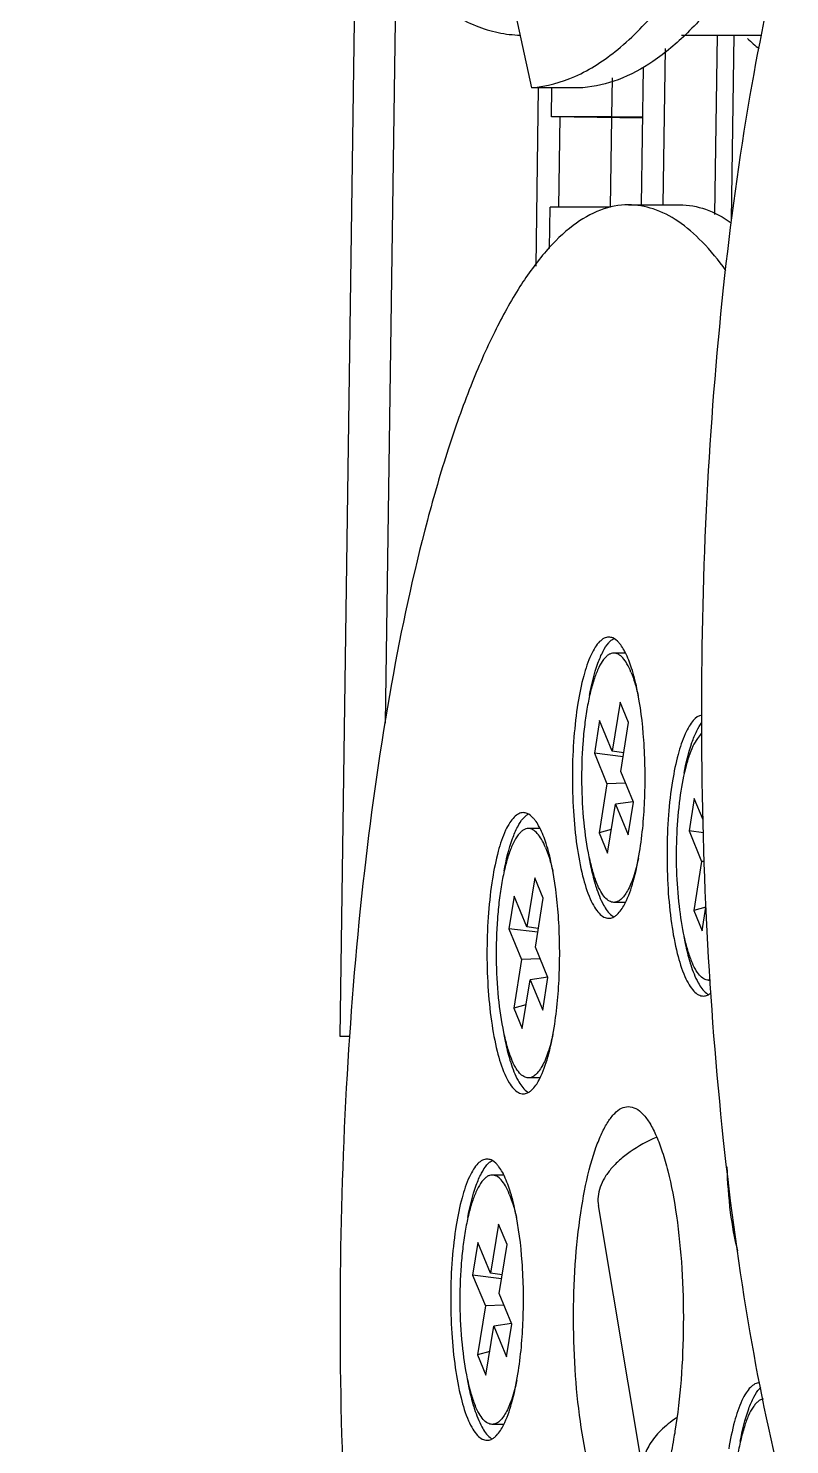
# Model space of a CAD drawing. Header units: millimetres. Extents: x 0 to 841, y 0 to 594.
# Drawn here: x 224.66 to 231.84, y 202.52 to 215.87 of the extents above; entities that cross this region are included whole.
import ezdxf

# ---------------------------------------------------------------- set-up
doc = ezdxf.new("R2010")
doc.units = ezdxf.units.MM
doc.header["$LTSCALE"] = 46.255
doc.layers.get('0').update_dxf_attribs({"linetype": 'CONTINUOUS'})
doc.layers.add('AXIS', color=7, linetype='CONTINUOUS')
doc.styles.get("Standard").update_dxf_attribs({"font": 'txt', "width": 0.85})
doc.dimstyles.get("Standard").update_dxf_attribs({"dimtxt": 3.5, "dimasz": 3.5, "dimexe": 1.5, "dimexo": 1, "dimtad": 1, "dimtxsty": 'STANDARD', "dimcen": 0.09, "dimadec": 0, "dimazin": 0, "dimtol": 1, "dimtp": 0.01, "dimtm": 0.01, "dimtfac": 1, "dimtofl": 0, "dimtmove": 0, "dimatfit": 3, "dimfxl": 1, "dimtolj": 1, "dimarcsym": 0})

msp = doc.modelspace()

# ---------------------------------------------------------------- linework, layer by layer
at = {"color": 7, "linetype": 'CONTINUOUS'}
for p, q in [((229.407, 215.309), (229.017, 217.105)), ((227.749, 216.989), (227.599, 206.368)), ((228.029, 209.319), (228.13, 216.475)), ((230.818, 215.805), (231.575, 215.805)), ((231.153, 215.805), (231.129, 214.114)), ((231.291, 214.064), (231.316, 215.805)), ((230.647, 214.205), (230.668, 215.678)), ((230.44, 214.205), (230.459, 215.5)), ((230.162, 215.034), (230.167, 215.401)), ((229.89, 215.309), (229.407, 215.309)), ((229.449, 213.628), (229.472, 215.308)), ((229.593, 215.034), (229.597, 215.309)), ((230.162, 215.034), (229.593, 215.034)), ((230.452, 215.021), (229.593, 215.034)), ((229.663, 214.183), (229.676, 215.033)), ((230.158, 215.026), (230.147, 214.184)), ((230.452, 215.03), (230.162, 215.034)), ((229.575, 213.794), (229.581, 214.184)), ((230.15, 214.184), (229.581, 214.184)), ((230.287, 209.98), (230.181, 209.98)), ((230.241, 209.516), (230.166, 209.055)), ((230.32, 209.324), (230.241, 209.516)), ((230.047, 209.343), (229.997, 209.035)), ((230.166, 209.055), (230.047, 209.343)), ((230.246, 208.863), (230.32, 209.324)), ((230.268, 209.003), (229.997, 209.035)), ((229.997, 209.035), (230.116, 208.747)), ((230.274, 209.039), (230.166, 209.055)), ((230.365, 208.574), (230.246, 208.863)), ((230.116, 208.747), (230.042, 208.286)), ((230.291, 208.753), (230.116, 208.747)), ((230.121, 208.094), (230.196, 208.555)), ((230.363, 208.579), (230.196, 208.555)), ((230.196, 208.555), (230.315, 208.267)), ((230.315, 208.267), (230.365, 208.574)), ((230.938, 208.61), (230.889, 208.303)), ((231.022, 208.408), (230.938, 208.61)), ((229.482, 208.326), (229.376, 208.326)), ((230.157, 208.318), (230.042, 208.286)), ((230.042, 208.286), (230.121, 208.094)), ((231.026, 208.286), (230.889, 208.303)), ((230.889, 208.303), (231.008, 208.015)), ((231.008, 208.015), (230.934, 207.554)), ((231.035, 208.016), (231.008, 208.015)), ((229.436, 207.862), (229.361, 207.401)), ((229.515, 207.67), (229.436, 207.862)), ((229.242, 207.689), (229.192, 207.382)), ((229.361, 207.401), (229.242, 207.689)), ((229.441, 207.209), (229.515, 207.67)), ((230.286, 207.63), (230.181, 207.63)), ((231.049, 207.586), (230.934, 207.554)), ((230.934, 207.554), (231.013, 207.362)), ((231.013, 207.362), (231.049, 207.585)), ((229.463, 207.349), (229.192, 207.382)), ((229.192, 207.382), (229.311, 207.093)), ((229.469, 207.385), (229.361, 207.401)), ((229.56, 206.921), (229.441, 207.209)), ((229.311, 207.093), (229.237, 206.632)), ((229.486, 207.099), (229.311, 207.093)), ((229.316, 206.44), (229.391, 206.901)), ((229.558, 206.925), (229.391, 206.901)), ((229.391, 206.901), (229.51, 206.613)), ((229.51, 206.613), (229.56, 206.921)), ((231.09, 206.897), (231.073, 206.897)), ((229.352, 206.664), (229.237, 206.632)), ((229.237, 206.632), (229.316, 206.44)), ((227.599, 206.368), (227.693, 206.368)), ((227.693, 206.366), (227.599, 206.368)), ((229.481, 205.976), (229.376, 205.976)), ((229.14, 205.06), (229.034, 205.06)), ((229.094, 204.596), (229.019, 204.134)), ((229.174, 204.404), (229.094, 204.596)), ((228.9, 204.423), (228.85, 204.115)), ((229.019, 204.134), (228.9, 204.423)), ((229.099, 203.942), (229.174, 204.404)), ((229.128, 204.119), (229.019, 204.134)), ((229.122, 204.083), (228.85, 204.115)), ((228.85, 204.115), (228.97, 203.827)), ((229.218, 203.654), (229.099, 203.942)), ((228.97, 203.827), (228.895, 203.366)), ((229.144, 203.833), (228.97, 203.827)), ((228.975, 203.174), (229.049, 203.635)), ((229.216, 203.659), (229.049, 203.635)), ((229.049, 203.635), (229.169, 203.347)), ((229.169, 203.347), (229.218, 203.654)), ((229.011, 203.398), (228.895, 203.366)), ((228.895, 203.366), (228.975, 203.174)), ((229.14, 202.71), (229.034, 202.71))]:
    msp.add_line(p, q, dxfattribs=at)
for centre, radius, start, end in [((233.117, 217.568), 2.457, 226.9511, 230.3978), ((231.073, 206.978), 0.0807, 270.0741, 282.0912)]:
    msp.add_arc(centre, radius, start, end, dxfattribs=at)
for points, knots in [([(229.407, 215.309), (229.547, 215.32), (229.842, 215.402), (230.252, 215.673), (230.647, 216.086), (231.027, 216.635), (231.392, 217.318), (231.738, 218.129), (232.064, 219.062), (232.484, 220.519), (232.924, 222.585), (233.313, 225.304), (233.566, 228.261), (233.675, 231.35), (233.634, 234.464), (233.445, 237.494), (233.116, 240.333), (232.658, 242.881), (232.165, 244.773), (231.706, 246.065), (231.357, 246.864), (230.99, 247.535), (230.523, 248.193), (230.089, 248.583), (229.775, 248.711)], [0, 0, 0, 0, 0.01187, 0.025304, 0.041143, 0.059848, 0.081615, 0.106481, 0.134378, 0.165169, 0.2346, 0.312793, 0.397294, 0.485359, 0.574086, 0.660549, 0.741915, 0.815583, 0.879321, 0.90693, 0.931497, 0.952964, 0.971379, 1, 1, 1, 1]), ([(232.505, 245.147), (232.691, 244.572), (233.03, 243.328), (233.431, 241.329), (233.751, 239.115), (234.062, 235.89), (234.172, 232.548), (234.089, 229.183), (233.928, 226.72), (233.673, 224.381), (233.331, 222.22), (232.909, 220.286), (232.419, 218.624), (231.872, 217.268), (231.349, 216.361), (230.897, 215.832), (230.571, 215.555), (230.237, 215.373), (230.003, 215.318), (229.89, 215.309)], [0, 0, 0, 0, 0.058098, 0.123907, 0.196143, 0.27331, 0.435728, 0.517484, 0.597222, 0.67322, 0.743867, 0.807718, 0.863559, 0.910508, 0.948183, 0.963689, 0.977206, 0.989114, 1, 1, 1, 1]), ([(233.723, 219.905), (233.632, 219.905), (233.439, 219.866), (233.169, 219.702), (232.91, 219.442), (232.662, 219.09), (232.424, 218.646), (232.197, 218.115), (231.986, 217.501), (231.714, 216.54), (231.432, 215.174), (231.189, 213.378), (231.039, 211.43), (230.988, 209.405), (231.039, 207.38), (231.189, 205.432), (231.432, 203.636), (231.714, 202.27), (231.986, 201.309), (232.197, 200.695), (232.423, 200.164), (232.662, 199.72), (232.91, 199.368), (233.169, 199.108), (233.439, 198.944), (233.632, 198.905), (233.723, 198.905)], [0, 0, 0, 0, 0.012, 0.025459, 0.041393, 0.060357, 0.082585, 0.108125, 0.136899, 0.168752, 0.240746, 0.321857, 0.409305, 0.499999, 0.590692, 0.67814, 0.759251, 0.831247, 0.863099, 0.891874, 0.917414, 0.939643, 0.958606, 0.974541, 0.988, 1, 1, 1, 1]), ([(230.318, 214.205), (230.229, 214.205), (230.04, 214.167), (229.775, 214.01), (229.52, 213.759), (229.275, 213.419), (229.04, 212.99), (228.817, 212.477), (228.607, 211.883), (228.337, 210.953), (228.054, 209.627), (227.807, 207.881), (227.648, 205.981), (227.585, 203.997), (227.62, 202.002), (227.751, 200.071), (227.973, 198.272), (228.278, 196.673), (228.605, 195.498), (228.909, 194.709), (229.137, 194.231), (229.376, 193.839), (229.625, 193.535), (229.884, 193.323), (230.074, 193.241), (230.165, 193.222)], [0, 0, 0, 0, 0.011859, 0.025112, 0.040744, 0.059297, 0.081012, 0.105945, 0.134032, 0.16513, 0.235491, 0.314927, 0.400826, 0.490265, 0.580158, 0.667401, 0.749008, 0.822261, 0.88487, 0.911655, 0.93525, 0.955632, 0.972924, 0.987477, 1, 1, 1, 1]), ([(231.236, 213.587), (231.168, 213.682), (231.031, 213.85), (230.802, 214.051), (230.564, 214.176), (230.397, 214.205), (230.318, 214.205)], [0, 0, 0, 0, 0.305016, 0.566364, 0.793075, 1, 1, 1, 1]), ([(230.801, 214.205), (230.884, 214.205), (231.058, 214.173), (231.212, 214.088), (231.286, 214.036)], [0, 0, 0, 0, 0.475474, 1, 1, 1, 1]), ([(230.181, 209.98), (230.173, 209.98), (230.155, 209.977), (230.13, 209.965), (230.106, 209.945), (230.073, 209.907), (230.034, 209.839), (229.994, 209.737), (229.958, 209.612), (229.928, 209.465), (229.904, 209.302), (229.881, 209.063), (229.872, 208.755), (229.891, 208.397), (229.93, 208.119), (229.977, 207.928), (230.004, 207.845), (230.02, 207.808)], [0, 0, 0, 0, 0.010906, 0.022735, 0.036202, 0.051764, 0.090002, 0.138159, 0.195768, 0.26178, 0.334776, 0.413077, 0.577999, 0.740753, 0.885771, 0.947399, 1, 1, 1, 1]), ([(230.342, 209.801), (230.331, 209.828), (230.309, 209.874), (230.27, 209.932), (230.228, 209.97), (230.196, 209.98), (230.181, 209.98)], [0, 0, 0, 0, 0.339712, 0.612825, 0.825972, 1, 1, 1, 1]), ([(230.342, 209.801), (230.356, 209.768), (230.381, 209.695), (230.4, 209.62), (230.41, 209.579)], [0, 0, 0, 0, 0.463206, 1, 1, 1, 1]), ([(231.011, 209.223), (230.994, 209.209), (230.962, 209.171), (230.922, 209.097), (230.885, 209.002), (230.838, 208.838), (230.796, 208.594), (230.769, 208.273), (230.766, 207.935), (230.789, 207.608), (230.828, 207.357), (230.872, 207.184), (230.898, 207.11), (230.912, 207.076)], [0, 0, 0, 0, 0.029383, 0.067127, 0.113527, 0.168159, 0.298416, 0.448332, 0.605871, 0.758171, 0.892933, 0.950447, 1, 1, 1, 1]), ([(229.376, 208.326), (229.368, 208.326), (229.35, 208.323), (229.325, 208.311), (229.301, 208.291), (229.267, 208.253), (229.229, 208.185), (229.189, 208.083), (229.153, 207.958), (229.123, 207.812), (229.099, 207.648), (229.076, 207.41), (229.067, 207.101), (229.085, 206.743), (229.125, 206.465), (229.172, 206.274), (229.199, 206.191), (229.215, 206.155)], [0, 0, 0, 0, 0.010906, 0.022735, 0.036202, 0.051764, 0.090002, 0.138159, 0.195768, 0.26178, 0.334776, 0.413077, 0.577999, 0.740753, 0.885771, 0.947399, 1, 1, 1, 1]), ([(229.537, 208.147), (229.526, 208.174), (229.504, 208.221), (229.465, 208.278), (229.423, 208.316), (229.39, 208.326), (229.376, 208.326)], [0, 0, 0, 0, 0.339712, 0.612825, 0.825972, 1, 1, 1, 1]), ([(229.537, 208.147), (229.551, 208.114), (229.576, 208.041), (229.595, 207.966), (229.605, 207.925)], [0, 0, 0, 0, 0.463206, 1, 1, 1, 1]), ([(230.412, 208.043), (230.399, 207.984), (230.378, 207.901), (230.34, 207.8), (230.311, 207.741), (230.281, 207.693), (230.249, 207.658), (230.216, 207.635), (230.192, 207.63), (230.181, 207.63)], [0, 0, 0, 0, 0.363232, 0.516476, 0.64946, 0.762071, 0.855402, 0.932578, 1, 1, 1, 1]), ([(230.181, 207.63), (230.166, 207.63), (230.134, 207.64), (230.092, 207.678), (230.053, 207.735), (230.031, 207.782), (230.02, 207.808)], [0, 0, 0, 0, 0.174028, 0.387175, 0.660288, 1, 1, 1, 1]), ([(231.073, 206.897), (231.058, 206.897), (231.025, 206.907), (230.984, 206.945), (230.944, 207.003), (230.923, 207.05), (230.912, 207.076)], [0, 0, 0, 0, 0.174028, 0.387175, 0.660288, 1, 1, 1, 1]), ([(229.607, 206.389), (229.594, 206.33), (229.573, 206.247), (229.535, 206.146), (229.506, 206.087), (229.476, 206.039), (229.444, 206.004), (229.411, 205.981), (229.387, 205.976), (229.376, 205.976)], [0, 0, 0, 0, 0.363232, 0.516476, 0.64946, 0.762071, 0.855402, 0.932578, 1, 1, 1, 1]), ([(229.376, 205.976), (229.361, 205.976), (229.329, 205.986), (229.287, 206.024), (229.248, 206.081), (229.226, 206.128), (229.215, 206.155)], [0, 0, 0, 0, 0.174028, 0.387175, 0.660288, 1, 1, 1, 1]), ([(229.879, 204.765), (229.9, 204.896), (229.938, 205.083), (230.008, 205.312), (230.062, 205.448), (230.12, 205.558), (230.181, 205.639), (230.246, 205.692), (230.296, 205.705), (230.318, 205.705)], [0, 0, 0, 0, 0.367468, 0.523556, 0.658781, 0.772327, 0.864547, 0.938156, 1, 1, 1, 1]), ([(230.318, 205.705), (230.342, 205.705), (230.394, 205.69), (230.463, 205.631), (230.527, 205.542), (230.587, 205.421), (230.642, 205.271), (230.713, 205.021), (230.78, 204.654), (230.828, 204.17), (230.841, 203.654), (230.821, 203.141), (230.783, 202.805), (230.757, 202.645)], [0, 0, 0, 0, 0.022066, 0.04871, 0.082479, 0.124282, 0.174166, 0.231715, 0.366658, 0.521197, 0.685426, 0.848572, 1, 1, 1, 1]), ([(229.034, 205.06), (229.026, 205.06), (229.009, 205.057), (228.984, 205.045), (228.96, 205.025), (228.926, 204.986), (228.887, 204.919), (228.847, 204.817), (228.811, 204.691), (228.781, 204.545), (228.757, 204.382), (228.734, 204.143), (228.725, 203.835), (228.744, 203.477), (228.783, 203.199), (228.83, 203.007), (228.858, 202.925), (228.873, 202.888)], [0, 0, 0, 0, 0.010906, 0.022735, 0.036202, 0.051764, 0.090002, 0.138159, 0.195768, 0.26178, 0.334776, 0.413077, 0.577999, 0.740753, 0.885771, 0.947399, 1, 1, 1, 1]), ([(229.195, 204.881), (229.185, 204.908), (229.163, 204.954), (229.123, 205.012), (229.082, 205.05), (229.049, 205.06), (229.034, 205.06)], [0, 0, 0, 0, 0.339712, 0.612825, 0.825972, 1, 1, 1, 1]), ([(229.195, 204.881), (229.209, 204.848), (229.235, 204.775), (229.254, 204.699), (229.263, 204.659)], [0, 0, 0, 0, 0.463206, 1, 1, 1, 1]), ([(229.266, 203.123), (229.253, 203.064), (229.231, 202.981), (229.193, 202.88), (229.165, 202.82), (229.134, 202.773), (229.103, 202.738), (229.07, 202.715), (229.045, 202.71), (229.034, 202.71)], [0, 0, 0, 0, 0.363232, 0.516476, 0.64946, 0.762071, 0.855402, 0.932578, 1, 1, 1, 1]), ([(231.588, 202.949), (231.57, 202.946), (231.544, 202.931), (231.515, 202.902), (231.482, 202.859), (231.445, 202.788), (231.407, 202.682), (231.373, 202.554), (231.344, 202.407), (231.322, 202.245), (231.301, 202.008), (231.294, 201.705), (231.313, 201.354), (231.353, 201.083), (231.399, 200.896), (231.426, 200.815), (231.441, 200.779)], [0, 0, 0, 0, 0.023562, 0.037962, 0.054548, 0.09479, 0.144609, 0.203403, 0.270088, 0.343257, 0.421276, 0.584568, 0.744887, 0.887475, 0.948123, 1, 1, 1, 1]), ([(229.034, 202.71), (229.02, 202.71), (228.987, 202.72), (228.945, 202.758), (228.906, 202.815), (228.884, 202.862), (228.873, 202.888)], [0, 0, 0, 0, 0.174028, 0.387175, 0.660288, 1, 1, 1, 1])]:
    msp.add_open_spline(points, degree=3, knots=knots, dxfattribs=at)
at = {"layer": 'AXIS', "color": 7, "linetype": 'CONTINUOUS'}
for p, q in [((230.318, 214.205), (230.801, 214.205)), ((230.458, 202.256), (230.035, 204.772))]:
    msp.add_line(p, q, dxfattribs=at)
for centre, radius, start, end in [((231.481, 208.244), 1.541, 196.6901, 197.7612), ((232.373, 207.512), 1.541, 196.6901, 197.7612), ((230.983, 206.914), 0.178, 307.7211, 310.2702), ((230.676, 206.59), 1.541, 196.6901, 197.7612), ((231.739, 202.884), 0.247, 134.6716, 138.8559), ((230.335, 203.324), 1.541, 196.6901, 197.7612)]:
    msp.add_arc(centre, radius, start, end, dxfattribs=at)
for points, knots in [([(227.679, 217.09), (227.796, 216.898), (228.033, 216.555), (228.435, 216.14), (228.798, 215.912), (229.087, 215.823), (229.23, 215.806), (229.299, 215.805)], [0, 0, 0, 0, 0.314807, 0.579137, 0.801756, 0.902639, 1, 1, 1, 1]), ([(230.133, 210.13), (230.118, 210.13), (230.085, 210.121), (230.042, 210.086), (230.001, 210.032), (229.945, 209.926), (229.887, 209.749), (229.856, 209.594), (229.842, 209.507)], [0, 0, 0, 0, 0.061859, 0.135498, 0.227754, 0.341328, 0.632459, 1, 1, 1, 1]), ([(229.951, 209.579), (229.97, 209.683), (230.004, 209.826), (230.073, 209.99), (230.111, 210.052), (230.132, 210.076)], [0, 0, 0, 0, 0.59445, 0.822052, 1, 1, 1, 1]), ([(230.245, 210.057), (230.239, 210.064), (230.218, 210.09), (230.192, 210.113), (230.17, 210.122)], [0, 0, 0, 0, 0.289584, 1, 1, 1, 1]), ([(230.288, 209.987), (230.284, 209.994), (230.271, 210.018), (230.257, 210.041), (230.245, 210.057)], [0, 0, 0, 0, 0.270336, 1, 1, 1, 1]), ([(230.423, 208.103), (230.451, 208.272), (230.481, 208.625), (230.473, 209.142), (230.424, 209.552), (230.355, 209.827), (230.312, 209.939), (230.288, 209.987)], [0, 0, 0, 0, 0.269855, 0.555384, 0.811502, 0.91605, 1, 1, 1, 1]), ([(229.842, 209.507), (229.825, 209.401), (229.8, 209.179), (229.786, 208.839), (229.795, 208.497), (229.826, 208.176), (229.877, 207.898), (229.936, 207.704), (229.994, 207.588), (230.037, 207.529), (230.082, 207.49), (230.117, 207.48), (230.133, 207.48)], [0, 0, 0, 0, 0.151448, 0.314615, 0.478866, 0.633421, 0.768377, 0.875725, 0.917524, 0.95129, 0.977935, 1, 1, 1, 1]), ([(231.011, 209.396), (230.979, 209.392), (230.932, 209.354), (230.886, 209.288), (230.833, 209.182), (230.778, 209.009), (230.747, 208.859), (230.734, 208.775)], [0, 0, 0, 0, 0.137345, 0.232188, 0.347349, 0.63787, 1, 1, 1, 1]), ([(230.843, 208.847), (230.861, 208.945), (230.893, 209.081), (230.956, 209.24), (230.992, 209.302), (231.011, 209.327)], [0, 0, 0, 0, 0.586078, 0.81584, 1, 1, 1, 1]), ([(230.734, 208.775), (230.716, 208.668), (230.691, 208.446), (230.678, 208.106), (230.687, 207.764), (230.718, 207.443), (230.769, 207.166), (230.828, 206.972), (230.886, 206.855), (230.929, 206.796), (230.974, 206.757), (231.009, 206.747), (231.024, 206.747)], [0, 0, 0, 0, 0.151448, 0.314615, 0.478866, 0.633421, 0.768377, 0.875725, 0.917524, 0.95129, 0.977935, 1, 1, 1, 1]), ([(229.328, 208.476), (229.313, 208.476), (229.28, 208.467), (229.237, 208.432), (229.196, 208.378), (229.14, 208.273), (229.082, 208.095), (229.051, 207.94), (229.037, 207.853)], [0, 0, 0, 0, 0.061859, 0.135498, 0.227754, 0.341328, 0.632459, 1, 1, 1, 1]), ([(229.146, 207.925), (229.165, 208.029), (229.199, 208.172), (229.268, 208.336), (229.306, 208.398), (229.327, 208.422)], [0, 0, 0, 0, 0.59445, 0.822052, 1, 1, 1, 1]), ([(229.44, 208.403), (229.434, 208.41), (229.413, 208.436), (229.387, 208.459), (229.365, 208.468)], [0, 0, 0, 0, 0.289584, 1, 1, 1, 1]), ([(229.482, 208.333), (229.479, 208.34), (229.466, 208.364), (229.452, 208.387), (229.44, 208.403)], [0, 0, 0, 0, 0.270336, 1, 1, 1, 1]), ([(229.618, 206.449), (229.646, 206.618), (229.676, 206.972), (229.668, 207.488), (229.619, 207.898), (229.55, 208.173), (229.507, 208.286), (229.482, 208.333)], [0, 0, 0, 0, 0.269855, 0.555384, 0.811502, 0.91605, 1, 1, 1, 1]), ([(229.949, 208.04), (229.953, 208.018), (229.969, 207.938), (229.988, 207.859), (230.005, 207.802)], [0, 0, 0, 0, 0.268009, 1, 1, 1, 1]), ([(230.287, 207.623), (230.321, 207.687), (230.375, 207.846), (230.408, 208.01), (230.423, 208.103)], [0, 0, 0, 0, 0.435633, 1, 1, 1, 1]), ([(229.037, 207.853), (229.02, 207.747), (228.995, 207.525), (228.981, 207.185), (228.99, 206.843), (229.021, 206.522), (229.072, 206.245), (229.131, 206.051), (229.189, 205.934), (229.232, 205.875), (229.277, 205.836), (229.312, 205.826), (229.328, 205.826)], [0, 0, 0, 0, 0.151448, 0.314615, 0.478866, 0.633421, 0.768377, 0.875725, 0.917524, 0.95129, 0.977935, 1, 1, 1, 1]), ([(230.014, 207.774), (230.032, 207.716), (230.069, 207.62), (230.129, 207.531), (230.162, 207.505)], [0, 0, 0, 0, 0.591003, 1, 1, 1, 1]), ([(230.2, 207.506), (230.208, 207.512), (230.244, 207.545), (230.27, 207.588), (230.287, 207.623)], [0, 0, 0, 0, 0.208192, 1, 1, 1, 1]), ([(230.841, 207.307), (230.845, 207.286), (230.861, 207.206), (230.88, 207.126), (230.897, 207.069)], [0, 0, 0, 0, 0.268009, 1, 1, 1, 1]), ([(230.906, 207.042), (230.924, 206.983), (230.961, 206.887), (231.021, 206.799), (231.054, 206.773)], [0, 0, 0, 0, 0.591003, 1, 1, 1, 1]), ([(229.482, 205.969), (229.515, 206.033), (229.57, 206.192), (229.603, 206.356), (229.618, 206.449)], [0, 0, 0, 0, 0.435633, 1, 1, 1, 1]), ([(229.144, 206.386), (229.148, 206.365), (229.164, 206.284), (229.183, 206.205), (229.2, 206.148)], [0, 0, 0, 0, 0.268009, 1, 1, 1, 1]), ([(229.209, 206.12), (229.227, 206.062), (229.264, 205.966), (229.324, 205.877), (229.357, 205.851)], [0, 0, 0, 0, 0.591003, 1, 1, 1, 1]), ([(229.395, 205.852), (229.403, 205.858), (229.439, 205.891), (229.465, 205.934), (229.482, 205.969)], [0, 0, 0, 0, 0.208192, 1, 1, 1, 1]), ([(230.581, 205.415), (230.495, 205.377), (230.374, 205.312), (230.236, 205.204), (230.154, 205.122), (230.091, 205.036), (230.049, 204.948), (230.029, 204.859), (230.03, 204.8), (230.035, 204.772)], [0, 0, 0, 0, 0.31238, 0.453171, 0.582334, 0.699892, 0.806909, 0.905727, 1, 1, 1, 1]), ([(228.986, 205.21), (228.971, 205.21), (228.938, 205.201), (228.895, 205.166), (228.854, 205.112), (228.799, 205.006), (228.741, 204.829), (228.709, 204.674), (228.695, 204.587)], [0, 0, 0, 0, 0.061859, 0.135498, 0.227754, 0.341328, 0.632459, 1, 1, 1, 1]), ([(229.098, 205.136), (229.093, 205.144), (229.072, 205.17), (229.045, 205.193), (229.024, 205.202)], [0, 0, 0, 0, 0.289584, 1, 1, 1, 1]), ([(228.804, 204.659), (228.824, 204.763), (228.857, 204.906), (228.926, 205.07), (228.965, 205.132), (228.985, 205.155)], [0, 0, 0, 0, 0.59445, 0.822052, 1, 1, 1, 1]), ([(229.141, 205.067), (229.138, 205.073), (229.125, 205.097), (229.11, 205.121), (229.098, 205.136)], [0, 0, 0, 0, 0.270336, 1, 1, 1, 1]), ([(229.277, 203.183), (229.304, 203.352), (229.335, 203.705), (229.327, 204.222), (229.277, 204.632), (229.208, 204.907), (229.165, 205.019), (229.141, 205.067)], [0, 0, 0, 0, 0.269855, 0.555384, 0.811502, 0.91605, 1, 1, 1, 1]), ([(231.245, 205.138), (231.25, 204.995), (231.269, 204.728), (231.315, 204.464), (231.347, 204.345)], [0, 0, 0, 0, 0.539029, 1, 1, 1, 1]), ([(230.318, 201.705), (230.294, 201.705), (230.242, 201.72), (230.174, 201.778), (230.11, 201.868), (230.049, 201.989), (229.994, 202.139), (229.923, 202.389), (229.856, 202.755), (229.809, 203.24), (229.795, 203.756), (229.815, 204.269), (229.853, 204.605), (229.879, 204.765)], [0, 0, 0, 0, 0.022063, 0.048705, 0.08247, 0.124267, 0.174151, 0.231698, 0.36664, 0.521181, 0.685415, 0.848567, 1, 1, 1, 1]), ([(228.695, 204.587), (228.678, 204.481), (228.653, 204.259), (228.639, 203.919), (228.649, 203.576), (228.68, 203.256), (228.731, 202.978), (228.79, 202.784), (228.848, 202.668), (228.89, 202.608), (228.936, 202.57), (228.97, 202.56), (228.986, 202.56)], [0, 0, 0, 0, 0.151448, 0.314615, 0.478866, 0.633421, 0.768377, 0.875725, 0.917524, 0.95129, 0.977935, 1, 1, 1, 1]), ([(228.803, 203.12), (228.807, 203.098), (228.822, 203.018), (228.841, 202.939), (228.859, 202.881)], [0, 0, 0, 0, 0.268009, 1, 1, 1, 1]), ([(229.141, 202.702), (229.174, 202.767), (229.228, 202.926), (229.262, 203.09), (229.277, 203.183)], [0, 0, 0, 0, 0.435633, 1, 1, 1, 1]), ([(231.554, 203.101), (231.539, 203.101), (231.506, 203.092), (231.463, 203.057), (231.422, 203.003), (231.367, 202.897), (231.309, 202.72), (231.277, 202.565), (231.263, 202.478)], [0, 0, 0, 0, 0.061859, 0.135498, 0.227754, 0.341328, 0.632459, 1, 1, 1, 1]), ([(231.372, 202.55), (231.392, 202.654), (231.425, 202.797), (231.494, 202.961), (231.533, 203.023), (231.553, 203.046)], [0, 0, 0, 0, 0.59445, 0.822052, 1, 1, 1, 1]), ([(228.867, 202.854), (228.886, 202.796), (228.923, 202.7), (228.982, 202.611), (229.016, 202.585)], [0, 0, 0, 0, 0.591003, 1, 1, 1, 1]), ([(229.053, 202.585), (229.061, 202.592), (229.097, 202.625), (229.123, 202.668), (229.141, 202.702)], [0, 0, 0, 0, 0.208192, 1, 1, 1, 1]), ([(230.771, 202.771), (230.718, 202.735), (230.624, 202.661), (230.516, 202.531), (230.464, 202.413), (230.452, 202.322), (230.454, 202.278), (230.458, 202.256)], [0, 0, 0, 0, 0.301798, 0.564837, 0.79281, 0.897877, 1, 1, 1, 1]), ([(230.757, 202.645), (230.753, 202.62), (230.736, 202.522), (230.717, 202.425), (230.7, 202.353)], [0, 0, 0, 0, 0.261529, 1, 1, 1, 1])]:
    msp.add_open_spline(points, degree=3, knots=knots, dxfattribs=at)
for points in [[(230.132, 210.076), (230.14, 210.084), (230.148, 210.093), (230.157, 210.1)], [(230.17, 210.122), (230.158, 210.127), (230.145, 210.13), (230.133, 210.13)], [(230.157, 210.1), (230.165, 210.107), (230.174, 210.113), (230.184, 210.118)], [(229.327, 208.422), (229.335, 208.43), (229.343, 208.439), (229.352, 208.446)], [(229.365, 208.468), (229.353, 208.473), (229.34, 208.476), (229.328, 208.476)], [(229.352, 208.446), (229.36, 208.453), (229.369, 208.459), (229.379, 208.464)], [(230.133, 207.48), (230.146, 207.48), (230.16, 207.483), (230.172, 207.489)], [(230.162, 207.505), (230.169, 207.501), (230.175, 207.496), (230.182, 207.493)], [(230.172, 207.489), (230.182, 207.493), (230.191, 207.499), (230.2, 207.506)], [(231.024, 206.747), (231.038, 206.747), (231.051, 206.751), (231.064, 206.756)], [(231.054, 206.773), (231.06, 206.768), (231.067, 206.764), (231.074, 206.76)], [(231.064, 206.756), (231.074, 206.761), (231.083, 206.767), (231.092, 206.773)], [(229.328, 205.826), (229.341, 205.826), (229.355, 205.829), (229.367, 205.835)], [(229.357, 205.851), (229.364, 205.847), (229.37, 205.842), (229.377, 205.839)], [(229.367, 205.835), (229.377, 205.839), (229.386, 205.845), (229.395, 205.852)], [(229.024, 205.202), (229.012, 205.207), (228.999, 205.21), (228.986, 205.21)], [(229.01, 205.18), (229.019, 205.187), (229.028, 205.193), (229.037, 205.198)], [(228.985, 205.155), (228.993, 205.164), (229.001, 205.172), (229.01, 205.18)], [(228.986, 202.56), (228.999, 202.56), (229.013, 202.563), (229.025, 202.568)], [(229.016, 202.585), (229.022, 202.58), (229.029, 202.576), (229.035, 202.572)], [(229.025, 202.568), (229.035, 202.573), (229.045, 202.579), (229.053, 202.585)]]:
    msp.add_open_spline(points, degree=3, dxfattribs=at)

# ---------------------------------------------------------------- leaders
at = {"color": 2, "linetype": 'CONTINUOUS'}
msp.add_leader([(246.364, 220.305), (210.286, 168.784), (204.286, 168.784)], dimstyle='STANDARD', override={"dimtad": 0, "dimldrblk": 'DOT'}, dxfattribs=at)

doc.saveas('drawing.dxf')
